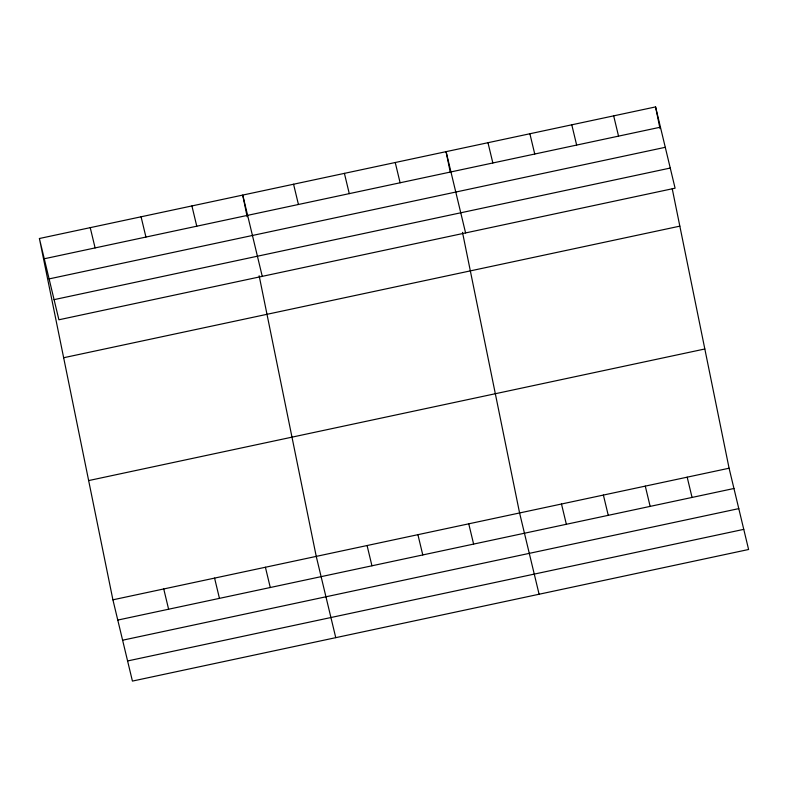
<?xml version="1.0" encoding="UTF-8"?>
<svg xmlns="http://www.w3.org/2000/svg" width="788" height="788" viewBox="0 0 788 788"><rect width="100%" height="100%" fill="white"/><g stroke="black" fill="none" stroke-linecap="round" stroke-linejoin="round"><path stroke-width="1.18" d="M39.4 238.508L655.577 106.912L675.089 188.184L58.913 319.78L39.4 238.508L112.911 599.816L132.423 681.088L748.6 549.492L729.087 468.22L672.243 188.805M44.266 258.769L660.442 127.183M49.102 278.903L665.279 147.307M54.076 299.647L670.253 168.051M63.661 357.732L679.837 226.146M88.65 480.581L704.827 348.986M112.911 599.816L729.087 468.22M117.776 620.077L733.953 488.491M122.613 640.211L738.789 508.624M127.587 660.955L743.764 529.359M613.675 115.856L618.541 136.127M687.185 477.173L692.051 497.435M571.783 124.809L576.649 145.071M645.283 486.117L650.149 506.389M529.881 133.753L534.747 154.024M603.391 495.061L608.257 515.332M487.979 142.707L492.845 162.968M561.489 504.015L566.355 524.276M465.59 232.933L446.077 151.651L450.244 172.129M539.1 594.241L519.587 512.958L462.497 232.342M395.241 162.505L400.107 182.777M468.752 523.823L473.618 544.084M344.405 173.37L349.271 193.631M417.916 534.678L422.782 554.939M293.569 184.225L298.435 204.486M367.08 545.532L371.946 565.794M262.256 276.352L242.743 195.079L247.146 216.759M335.757 637.659L316.244 556.387L259.154 275.77M191.908 205.934L196.773 226.205M265.408 567.242L270.274 587.513M141.072 216.789L145.938 237.06M214.582 578.096L219.448 598.368M90.236 227.643L95.102 247.915M163.746 588.961L168.612 609.222M655.577 106.912L659.989 128.592"/></g></svg>
